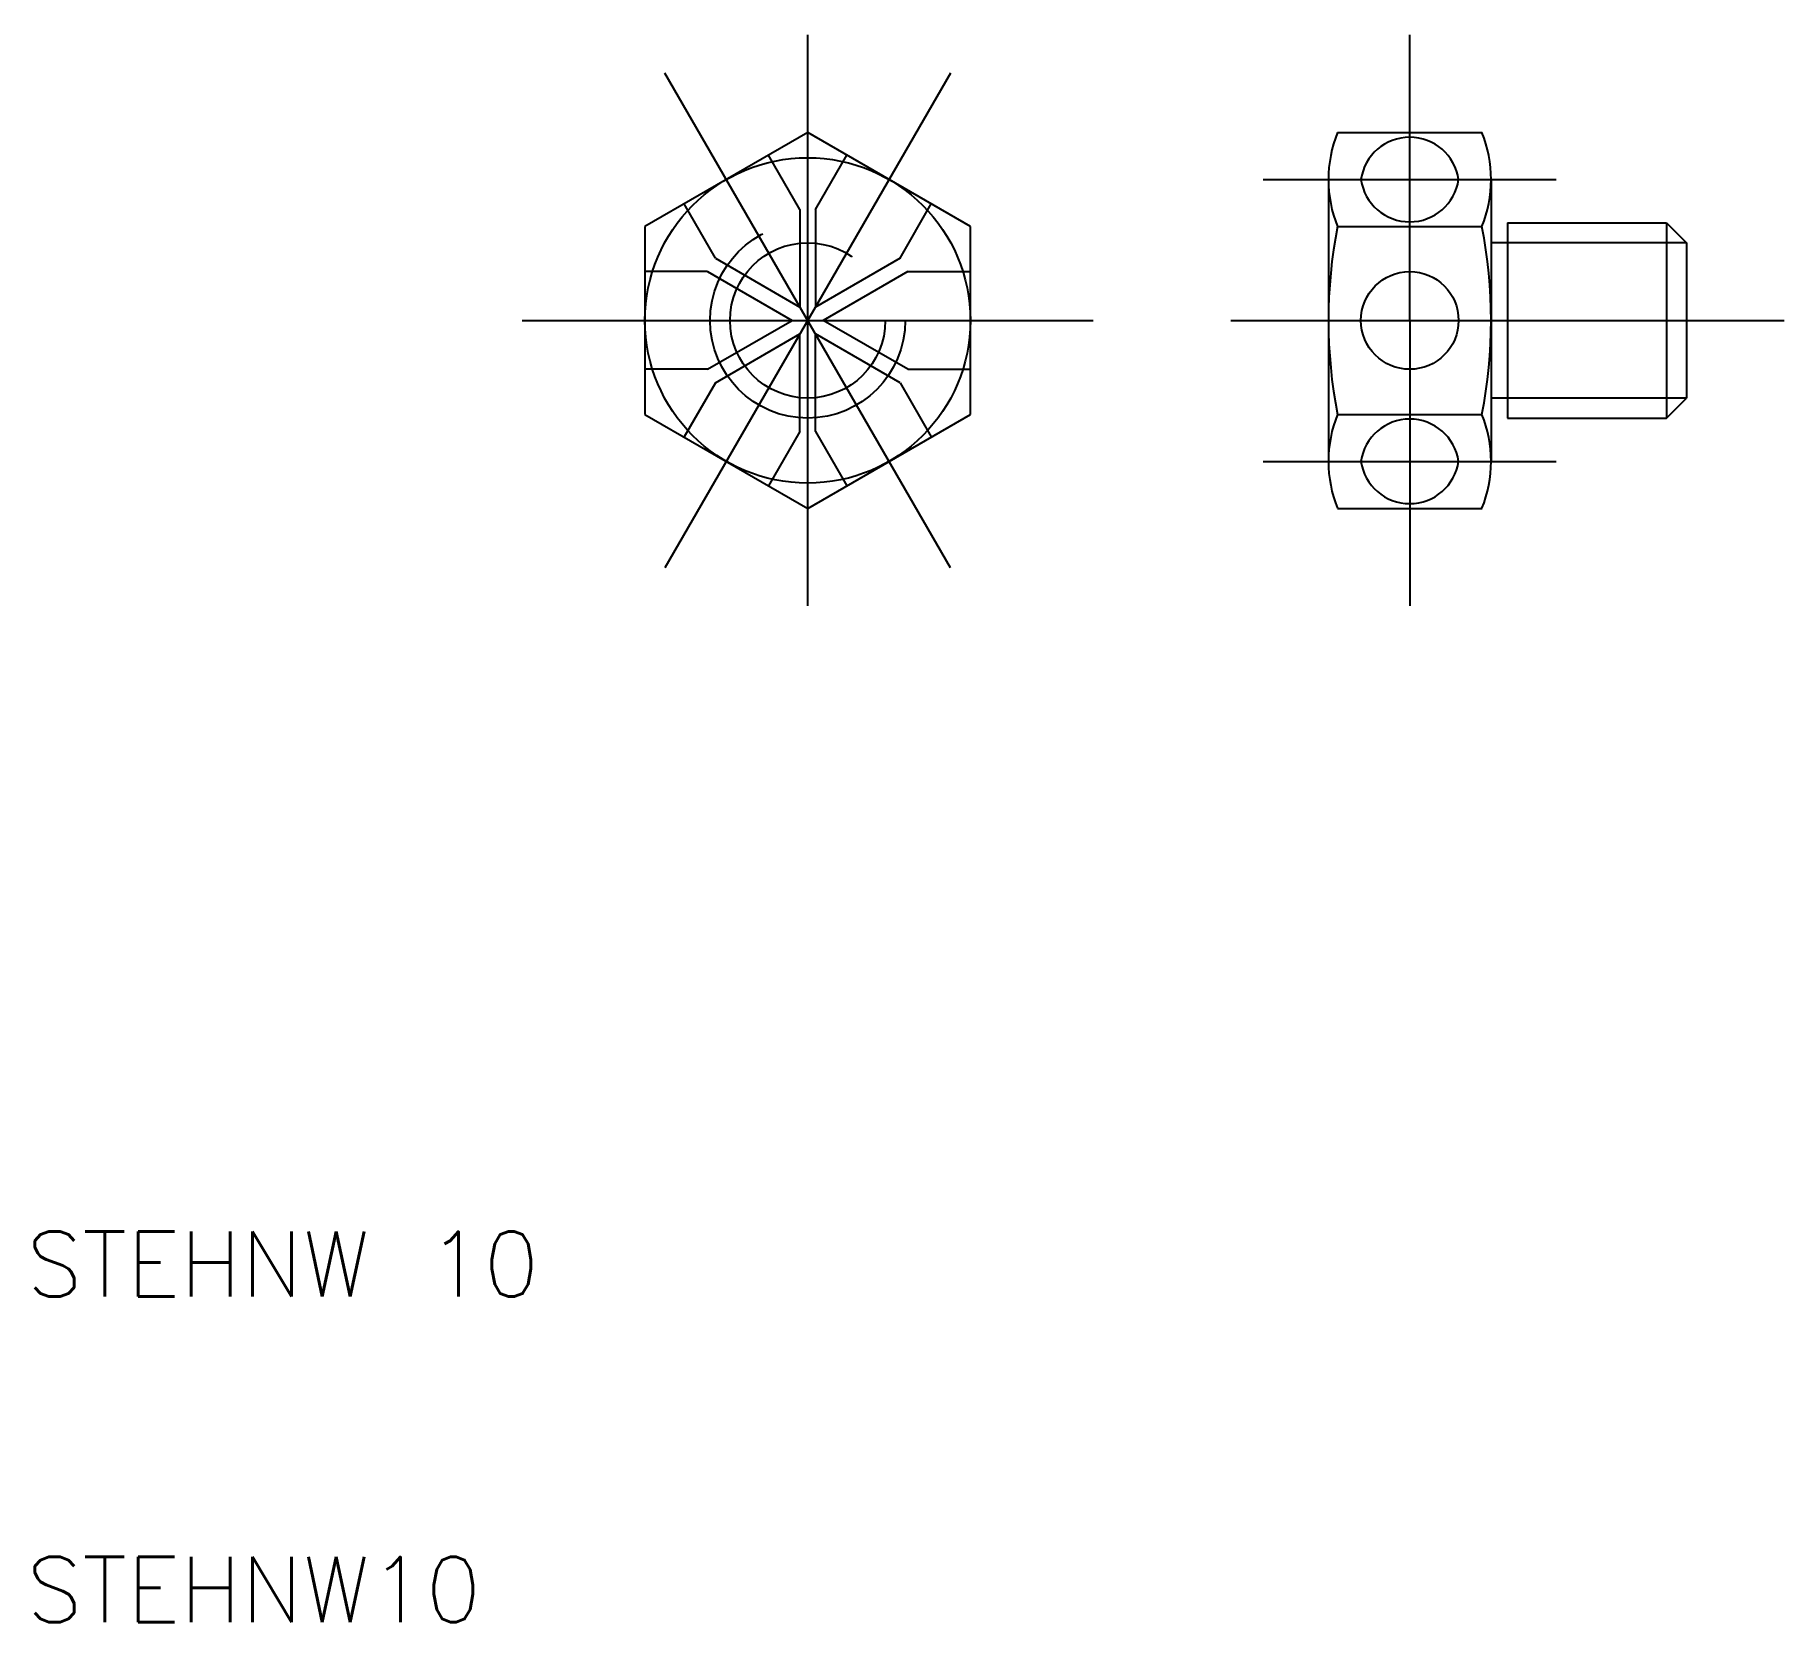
# Model space of a CAD drawing. Extents: x 10.3 to 64, y 10 to 58.8.
import ezdxf

# ---------------------------------------------------------------- set-up
doc = ezdxf.new("R2010")
doc.units = 0
doc.linetypes.add('CENTER', pattern=[50.8, 31.75, -6.35, 6.35, -6.35])
doc.linetypes.add('DASHED', pattern=[19.05, 12.7, -6.35])
doc.layers.get('0').update_dxf_attribs({"linetype": 'CONTINUOUS'})
doc.layers.add('CENTER', color=1, linetype='CENTER')
doc.styles.get("Standard").update_dxf_attribs({"font": 'txt.shx'})

msp = doc.modelspace()

# ---------------------------------------------------------------- linework, layer by layer
for p, q in [((34, 55.774), (29, 52.887)), ((39, 52.887), (34, 55.774)), ((50.28, 55.774), (54.72, 55.774)), ((50, 54.33), (50, 45.67)), ((55, 54.33), (55, 52.386)), ((29, 52.887), (29, 47.113)), ((39, 47.113), (39, 52.887)), ((50.28, 52.887), (54.72, 52.887)), ((55.5, 53), (60.386, 53)), ((55.5, 53), (55.5, 52.386)), ((60.386, 53), (61, 52.386)), ((60.386, 53), (60.386, 47)), ((55, 52.386), (55, 47.614)), ((55.5, 52.386), (55, 52.386)), ((55.5, 52.386), (55.5, 47.614)), ((61, 52.386), (61, 47.614)), ((55, 47.614), (55, 45.67)), ((55.5, 47.614), (55, 47.614)), ((55.5, 47.614), (55.5, 47)), ((60.386, 47), (61, 47.614)), ((29, 47.113), (34, 44.226)), ((34, 44.226), (39, 47.113)), ((50.28, 47.113), (54.72, 47.113)), ((55.5, 47), (60.386, 47)), ((50.28, 44.226), (54.72, 44.226))]:
    msp.add_line(p, q)
at = {"color": 3, "linetype": 'DASHED'}
for p, q in [((33.761, 53.413), (32.799, 55.08)), ((34.239, 53.413), (35.201, 55.08)), ((31.163, 51.913), (30.201, 53.58)), ((33.761, 53.413), (33.761, 50.413)), ((34.239, 53.413), (34.239, 50.413)), ((36.837, 51.913), (37.799, 53.58)), ((31.163, 51.913), (33.761, 50.413)), ((36.837, 51.913), (34.239, 50.413)), ((30.925, 51.5), (29, 51.5)), ((30.925, 51.5), (33.523, 50)), ((37.075, 51.5), (34.477, 50)), ((37.075, 51.5), (39, 51.5)), ((30.925, 48.5), (33.523, 50)), ((37.075, 48.5), (34.477, 50)), ((31.163, 48.087), (33.761, 49.587)), ((33.761, 46.587), (33.761, 49.587)), ((36.837, 48.087), (34.239, 49.587)), ((34.239, 46.587), (34.239, 49.587)), ((30.925, 48.5), (29, 48.5)), ((37.075, 48.5), (39, 48.5)), ((31.163, 48.087), (30.201, 46.42)), ((36.837, 48.087), (37.799, 46.42)), ((33.761, 46.587), (32.799, 44.92)), ((34.239, 46.587), (35.201, 44.92))]:
    msp.add_line(p, q, dxfattribs=at)
at = {"color": 3}
for p, q in [((61, 52.386), (55.5, 52.386)), ((61, 47.614), (55.5, 47.614))]:
    msp.add_line(p, q, dxfattribs=at)
for centre, radius in [((34, 50), 5), ((52.5, 50), 1.5)]:
    msp.add_circle(centre, radius)
at = {"color": 3, "linetype": 'DASHED'}
for radius in [3, 2.386]:
    msp.add_circle((34, 50), radius, dxfattribs=at)
for centre, radius, start, end in [((53.855, 54.33), 3.855, 158.0126, 180), ((52.5, 54.115), 1.515, 8.1712, 171.8288), ((51.145, 54.33), 3.855, 0, 21.9874), ((53.855, 54.33), 3.855, 180, 201.9874), ((52.5, 54.546), 1.515, 188.1712, 351.8288), ((51.145, 54.33), 3.855, 338.0126, 0), ((65, 50), 15, 168.9042, 191.0958), ((40, 50), 15, 348.9042, 11.0958), ((53.855, 45.67), 3.855, 158.0126, 180), ((52.5, 45.454), 1.515, 8.1712, 171.8288), ((51.145, 45.67), 3.855, 0, 21.9874), ((53.855, 45.67), 3.855, 180, 201.9874), ((52.5, 45.885), 1.515, 188.1712, 351.8288), ((51.145, 45.67), 3.855, 338.0126, 0)]:
    msp.add_arc(centre, radius, start, end)
at = {"layer": 'CENTER'}
for p, q in [((34, 41.226), (34, 58.774)), ((52.5, 50), (52.5, 58.774)), ((38.387, 42.402), (29.613, 57.598)), ((38.387, 57.598), (29.613, 42.402)), ((48, 54.33), (57, 54.33)), ((25.226, 50), (42.774, 50)), ((47, 50), (64, 50)), ((52.5, 50), (52.5, 41.226)), ((48, 45.67), (57, 45.67))]:
    msp.add_line(p, q, dxfattribs=at)

# ---------------------------------------------------------------- texts
for s, p in [('STEHNW 10', (10, 20)), ('STEHNW10', (10, 10))]:
    msp.add_text(s, height=2).set_placement(p)

doc.saveas('drawing.dxf')
